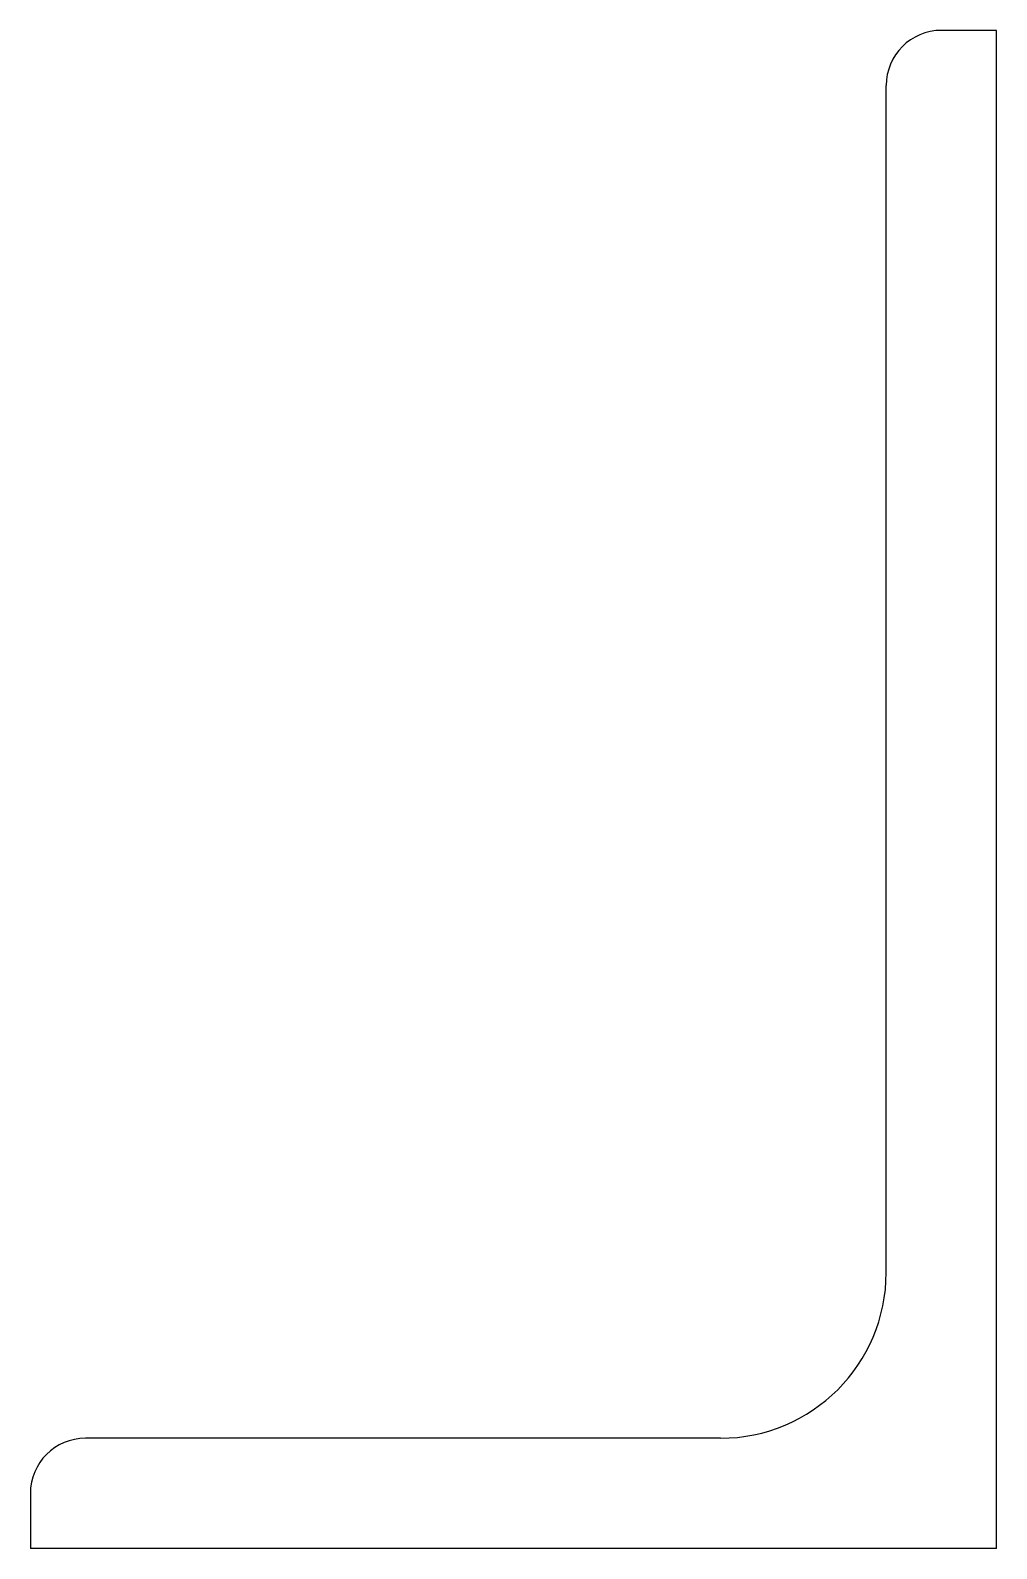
# Model space of a CAD drawing. Header units: metres. Extents: x -70 to 0, y 0 to 110.
import ezdxf

# ---------------------------------------------------------------- set-up
doc = ezdxf.new("R2010")
doc.units = ezdxf.units.M

msp = doc.modelspace()

# ---------------------------------------------------------------- linework, layer by layer
for p, q in [((0, 110), (-4, 110)), ((0, 0), (0, 110)), ((-8, 20), (-8, 106)), ((-20, 8), (-66, 8)), ((-70, 4), (-70, 0)), ((0, 0), (-70, 0))]:
    msp.add_line(p, q)
for centre, radius, start, end in [((-4, 106), 4, 90, 180), ((-20, 20), 12, 270, 0), ((-66, 4), 4, 90, 180)]:
    msp.add_arc(centre, radius, start, end)

doc.saveas('drawing.dxf')
